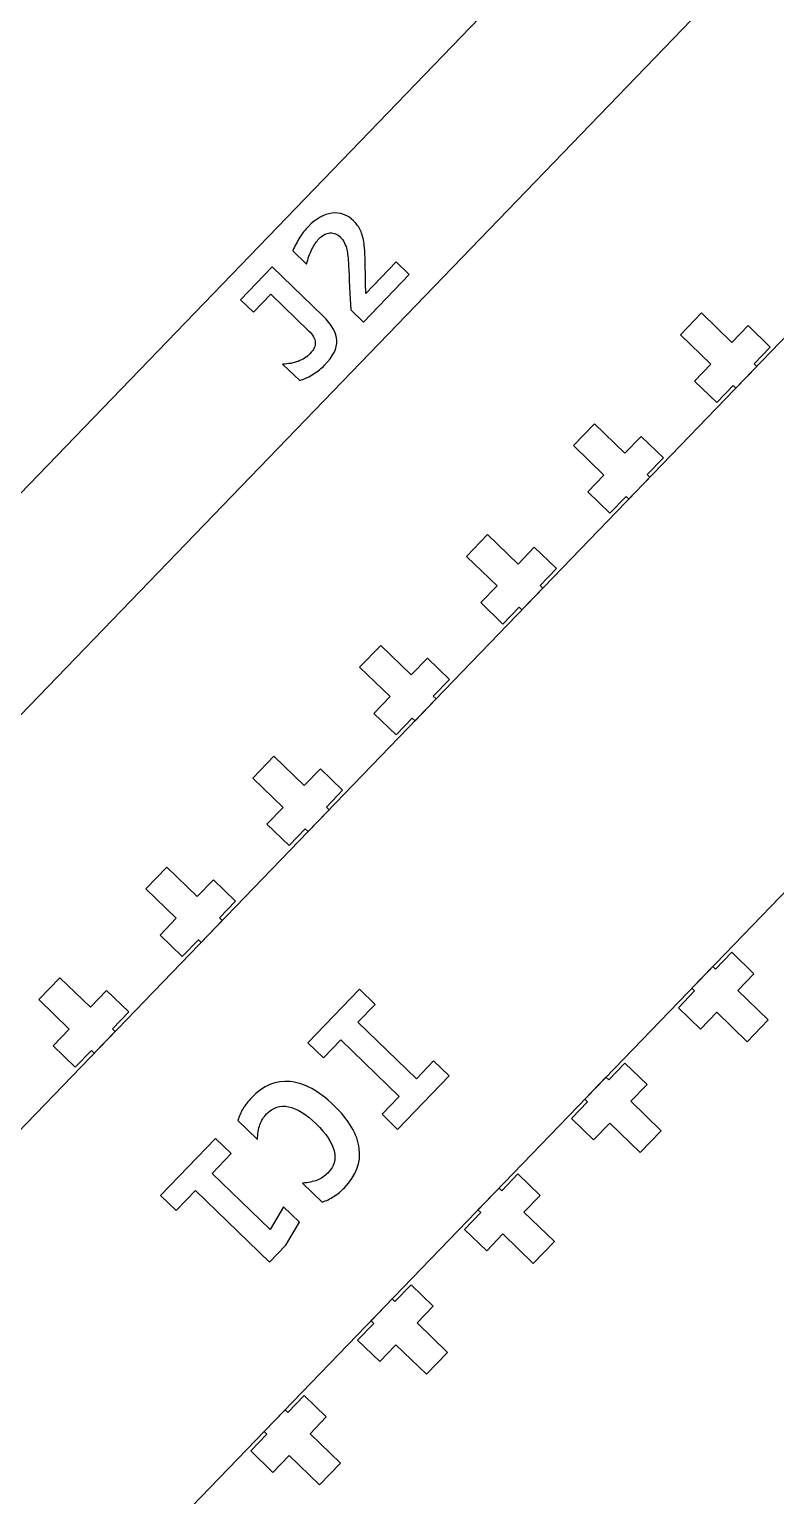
# Model space of a CAD drawing. Header units: centimetres. Extents: x -13.28 to -7.97, y -19.71 to -10.
# Drawn here: x -10.544 to -9.312, y -17.357 to -14.939 of the extents above; entities that cross this region are included whole.
import ezdxf

# ---------------------------------------------------------------- set-up
doc = ezdxf.new("R2010")
doc.units = ezdxf.units.CM
doc.header["$MEASUREMENT"] = 0
doc.layers.add('Layer 1', color=7, linetype='Continuous')

msp = doc.modelspace()

# ---------------------------------------------------------------- linework, layer by layer
at = {"layer": 'Layer 1', "color": 250, "lineweight": 53}
msp.add_open_spline([(-7.98516, -18.67627), (-7.98558, -18.14512), (-8.54242, -17.47947), (-9.25899, -17.74809), (-9.25899, -17.74809), (-9.33974, -17.74752), (-9.32433, -17.67658), (-9.29427, -17.64486), (-9.29427, -17.64486), (-8.42541, -16.74059), (-7.97135, -15.35802), (-7.98776, -14.15099), (-7.98776, -14.15099), (-8.21184, -14.17868), (-8.42831, -14.21438), (-8.63669, -14.25682), (-8.63669, -14.25682), (-8.67638, -14.26289), (-8.71688, -14.23848), (-8.68601, -14.18337), (-8.68601, -14.18337), (-8.5854, -14.05164), (-8.52574, -13.88669), (-8.52574, -13.70822), (-8.52574, -13.70822), (-8.52574, -13.57853), (-8.55718, -13.45672), (-8.61313, -13.34923), (-8.61313, -13.34923), (-8.64537, -13.2889), (-8.60484, -13.25401), (-8.56903, -13.24258), (-8.56903, -13.24258), (-8.25192, -13.14282), (-8.02222, -12.84641), (-8.02222, -12.49653), (-8.02222, -12.49653), (-8.02222, -12.14954), (-8.24821, -11.85574), (-8.56102, -11.7539), (-8.56102, -11.7539), (-8.60304, -11.74053), (-8.63764, -11.69188), (-8.60872, -11.63663), (-8.60872, -11.63663), (-8.55566, -11.53119), (-8.52574, -11.41269), (-8.52574, -11.28647), (-8.52574, -11.28647), (-8.52574, -10.85484), (-8.87549, -10.50334), (-9.30708, -10.50334), (-9.30708, -10.50334), (-9.32637, -10.50609), (-9.35491, -10.47712), (-9.33272, -10.43359), (-9.33272, -10.43359), (-9.31769, -10.39708), (-9.30887, -10.35711), (-9.30887, -10.31534), (-9.30887, -10.31534), (-9.30887, -10.14174), (-9.45097, -10.00144), (-9.62458, -10.00144), (-9.62458, -10.00144), (-9.74985, -10.00144), (-9.8572, -10.0746), (-9.90778, -10.18044), (-9.90778, -10.18044), (-9.92168, -10.21311), (-9.96716, -10.22842), (-10.00219, -10.19727), (-10.00219, -10.19727), (-10.13984, -10.07545), (-10.3205, -10.00144), (-10.51894, -10.00144), (-10.51894, -10.00144), (-10.88149, -10.00144), (-11.18562, -10.24715), (-11.27381, -10.58172), (-11.27381, -10.58172), (-11.28305, -10.60723), (-11.29519, -10.62928), (-11.34356, -10.60638), (-11.34356, -10.60638), (-11.45764, -10.54094), (-11.58884, -10.50334), (-11.72981, -10.50334), (-11.72981, -10.50334), (-12.16144, -10.50334), (-12.51213, -10.85484), (-12.51213, -11.28647), (-12.51213, -11.28647), (-12.51213, -11.41326), (-12.48278, -11.53256), (-12.42916, -11.63826), (-12.42916, -11.63826), (-12.39928, -11.69368), (-12.41141, -11.72797), (-12.4566, -11.74769), (-12.4566, -11.74769), (-12.77933, -11.84361), (-13.01484, -12.14238), (-13.01484, -12.49653), (-13.01484, -12.49653), (-13.01484, -12.8504), (-12.78017, -13.15079), (-12.45742, -13.24699), (-12.45742, -13.24699), (-12.41417, -13.26103), (-12.39388, -13.28587), (-12.41431, -13.32997), (-12.41431, -13.32997), (-12.47657, -13.44212), (-12.51213, -13.57056), (-12.51213, -13.70822), (-12.51213, -13.70822), (-12.51213, -13.93353), (-12.41621, -14.13705), (-12.26339, -14.27996), (-12.26339, -14.27996), (-12.22081, -14.31799), (-12.2218, -14.39077), (-12.23735, -14.41363), (-12.23735, -14.41363), (-13.28288, -16.47435), (-13.077, -17.4974), (-12.50388, -18.36118), (-12.50388, -18.36118), (-12.48648, -18.38171), (-12.45495, -18.50917), (-12.58255, -18.45502), (-12.58255, -18.45502), (-12.74006, -18.3966), (-13.06102, -18.34079), (-13.00299, -19.02733), (-13.00299, -19.02733), (-12.97558, -19.35213), (-12.77135, -19.30817), (-12.58008, -19.25924), (-12.58008, -19.25924), (-12.54547, -19.24284), (-12.48581, -19.31354), (-12.52233, -19.34934), (-12.52233, -19.34934), (-12.60241, -19.47793), (-12.87743, -19.49628), (-12.95462, -19.52961), (-12.95462, -19.52961), (-13.03177, -19.56281), (-13.00673, -19.6987), (-12.80966, -19.69856), (-12.80966, -19.69856), (-12.80966, -19.69856), (-9.46597, -19.6969), (-9.46597, -19.6969), (-9.46597, -19.6969), (-8.56328, -19.71164), (-7.98337, -19.45642), (-7.98516, -18.67805)], degree=3, knots=[0, 0, 0, 0, 0.025, 0.025, 0.025, 0.025, 0.05, 0.05, 0.05, 0.05, 0.075, 0.075, 0.075, 0.075, 0.1, 0.1, 0.1, 0.1, 0.125, 0.125, 0.125, 0.125, 0.15, 0.15, 0.15, 0.15, 0.175, 0.175, 0.175, 0.175, 0.2, 0.2, 0.2, 0.2, 0.225, 0.225, 0.225, 0.225, 0.25, 0.25, 0.25, 0.25, 0.275, 0.275, 0.275, 0.275, 0.3, 0.3, 0.3, 0.3, 0.325, 0.325, 0.325, 0.325, 0.35, 0.35, 0.35, 0.35, 0.375, 0.375, 0.375, 0.375, 0.4, 0.4, 0.4, 0.4, 0.425, 0.425, 0.425, 0.425, 0.45, 0.45, 0.45, 0.45, 0.475, 0.475, 0.475, 0.475, 0.5, 0.5, 0.5, 0.5, 0.525, 0.525, 0.525, 0.525, 0.55, 0.55, 0.55, 0.55, 0.575, 0.575, 0.575, 0.575, 0.6, 0.6, 0.6, 0.6, 0.625, 0.625, 0.625, 0.625, 0.65, 0.65, 0.65, 0.65, 0.675, 0.675, 0.675, 0.675, 0.7, 0.7, 0.7, 0.7, 0.725, 0.725, 0.725, 0.725, 0.75, 0.75, 0.75, 0.75, 0.775, 0.775, 0.775, 0.775, 0.8, 0.8, 0.8, 0.8, 0.825, 0.825, 0.825, 0.825, 0.85, 0.85, 0.85, 0.85, 0.875, 0.875, 0.875, 0.875, 0.9, 0.9, 0.9, 0.9, 0.925, 0.925, 0.925, 0.925, 0.95, 0.95, 0.95, 0.95, 0.975, 0.975, 0.975, 0.975, 1, 1, 1, 1], dxfattribs=at)
at = {"layer": 'Layer 1', "color": 7, "lineweight": 35}
msp.add_open_spline([(-10.86298, -16.01945), (-10.86298, -16.01945), (-9.45143, -14.55775), (-9.45143, -14.55775), (-9.45143, -14.55775), (-9.45143, -14.55775), (-9.26872, -14.73419), (-9.26872, -14.73419), (-9.26872, -14.73419), (-9.26872, -14.73419), (-10.68027, -16.19589), (-10.68027, -16.19589), (-10.68027, -16.19589), (-10.68027, -16.19589), (-10.86298, -16.01945), (-10.86298, -16.01945)], degree=3, knots=[0, 0, 0, 0, 0.25, 0.25, 0.25, 0.25, 0.5, 0.5, 0.5, 0.5, 0.75, 0.75, 0.75, 0.75, 1, 1, 1, 1], dxfattribs=at)
at = {"layer": 'Layer 1', "color": 250}
for points, knots in [([(-9.9883, -15.37457), (-9.9883, -15.37457), (-9.93806, -15.32254), (-9.93806, -15.32254), (-9.93806, -15.32254), (-9.93806, -15.32254), (-9.91654, -15.34332), (-9.91654, -15.34332), (-9.91654, -15.34332), (-9.91654, -15.34332), (-9.99224, -15.42171), (-9.99224, -15.42171), (-9.99224, -15.42171), (-9.99224, -15.42171), (-10.01311, -15.40156), (-10.01311, -15.40156), (-10.01311, -15.40156), (-10.01311, -15.40156), (-10.01436, -15.37478), (-10.01436, -15.37478), (-10.01436, -15.37478), (-10.01591, -15.34294), (-10.01697, -15.32347), (-10.0176, -15.31637), (-10.0176, -15.31637), (-10.01836, -15.30767), (-10.01968, -15.30062), (-10.0216, -15.29527), (-10.0216, -15.29527), (-10.0235, -15.28989), (-10.02624, -15.2855), (-10.02982, -15.28203), (-10.02982, -15.28203), (-10.03533, -15.27672), (-10.04121, -15.27427), (-10.04741, -15.27471), (-10.04741, -15.27471), (-10.05365, -15.27512), (-10.05973, -15.27842), (-10.06562, -15.28452), (-10.06562, -15.28452), (-10.06984, -15.28889), (-10.07368, -15.29462), (-10.0772, -15.30171), (-10.0772, -15.30171), (-10.0807, -15.30885), (-10.08364, -15.31692), (-10.08604, -15.32601), (-10.08604, -15.32601), (-10.08604, -15.32601), (-10.10879, -15.30403), (-10.10879, -15.30403), (-10.10879, -15.30403), (-10.10524, -15.29606), (-10.10132, -15.28873), (-10.09697, -15.28196), (-10.09697, -15.28196), (-10.09265, -15.27522), (-10.08798, -15.26925), (-10.08299, -15.26409), (-10.08299, -15.26409), (-10.07037, -15.25102), (-10.05739, -15.24368), (-10.04409, -15.24212), (-10.04409, -15.24212), (-10.0308, -15.2405), (-10.01887, -15.24482), (-10.00834, -15.25499), (-10.00834, -15.25499), (-10.00348, -15.25968), (-9.99974, -15.26488), (-9.99705, -15.27058), (-9.99705, -15.27058), (-9.99437, -15.27634), (-9.99236, -15.28369), (-9.99103, -15.29265), (-9.99103, -15.29265), (-9.99008, -15.29918), (-9.98938, -15.31536), (-9.98893, -15.34116), (-9.98893, -15.34116), (-9.98872, -15.35512), (-9.98847, -15.36628), (-9.9883, -15.37457)], [0, 0, 0, 0, 0.047619, 0.047619, 0.047619, 0.047619, 0.0952381, 0.0952381, 0.0952381, 0.0952381, 0.1428571, 0.1428571, 0.1428571, 0.1428571, 0.1904762, 0.1904762, 0.1904762, 0.1904762, 0.2380952, 0.2380952, 0.2380952, 0.2380952, 0.2857143, 0.2857143, 0.2857143, 0.2857143, 0.3333333, 0.3333333, 0.3333333, 0.3333333, 0.3809524, 0.3809524, 0.3809524, 0.3809524, 0.4285714, 0.4285714, 0.4285714, 0.4285714, 0.4761905, 0.4761905, 0.4761905, 0.4761905, 0.5238095, 0.5238095, 0.5238095, 0.5238095, 0.5714286, 0.5714286, 0.5714286, 0.5714286, 0.6190476, 0.6190476, 0.6190476, 0.6190476, 0.6666667, 0.6666667, 0.6666667, 0.6666667, 0.7142857, 0.7142857, 0.7142857, 0.7142857, 0.7619048, 0.7619048, 0.7619048, 0.7619048, 0.8095238, 0.8095238, 0.8095238, 0.8095238, 0.8571429, 0.8571429, 0.8571429, 0.8571429, 0.9047619, 0.9047619, 0.9047619, 0.9047619, 0.952381, 0.952381, 0.952381, 0.952381, 1, 1, 1, 1]), ([(-10.09734, -15.51827), (-10.09734, -15.51827), (-10.12562, -15.49096), (-10.12562, -15.49096), (-10.12562, -15.49096), (-10.11619, -15.49091), (-10.10761, -15.48942), (-10.09986, -15.48648), (-10.09986, -15.48648), (-10.09214, -15.48357), (-10.08563, -15.47938), (-10.08035, -15.4739), (-10.08035, -15.4739), (-10.07418, -15.46752), (-10.07127, -15.46128), (-10.07156, -15.45521), (-10.07156, -15.45521), (-10.0719, -15.44916), (-10.07556, -15.44273), (-10.08259, -15.43594), (-10.08259, -15.43594), (-10.08259, -15.43594), (-10.14492, -15.37574), (-10.14492, -15.37574), (-10.14492, -15.37574), (-10.14492, -15.37574), (-10.17377, -15.40562), (-10.17377, -15.40562), (-10.17377, -15.40562), (-10.17377, -15.40562), (-10.19528, -15.38485), (-10.19528, -15.38485), (-10.19528, -15.38485), (-10.19528, -15.38485), (-10.14288, -15.33058), (-10.14288, -15.33058), (-10.14288, -15.33058), (-10.14288, -15.33058), (-10.05903, -15.41155), (-10.05903, -15.41155), (-10.05903, -15.41155), (-10.04395, -15.42611), (-10.03626, -15.43966), (-10.03584, -15.45223), (-10.03584, -15.45223), (-10.03548, -15.46479), (-10.0423, -15.47835), (-10.05631, -15.49286), (-10.05631, -15.49286), (-10.06135, -15.49808), (-10.06735, -15.50287), (-10.0743, -15.50718), (-10.0743, -15.50718), (-10.08125, -15.5115), (-10.08892, -15.51521), (-10.09734, -15.51827)], [0, 0, 0, 0, 0.0714286, 0.0714286, 0.0714286, 0.0714286, 0.1428571, 0.1428571, 0.1428571, 0.1428571, 0.2142857, 0.2142857, 0.2142857, 0.2142857, 0.2857143, 0.2857143, 0.2857143, 0.2857143, 0.3571429, 0.3571429, 0.3571429, 0.3571429, 0.4285714, 0.4285714, 0.4285714, 0.4285714, 0.5, 0.5, 0.5, 0.5, 0.5714286, 0.5714286, 0.5714286, 0.5714286, 0.6428571, 0.6428571, 0.6428571, 0.6428571, 0.7142857, 0.7142857, 0.7142857, 0.7142857, 0.7857143, 0.7857143, 0.7857143, 0.7857143, 0.8571429, 0.8571429, 0.8571429, 0.8571429, 0.9285714, 0.9285714, 0.9285714, 0.9285714, 1, 1, 1, 1]), ([(-9.87644, -16.63989), (-9.87644, -16.63989), (-9.85066, -16.66478), (-9.85066, -16.66478), (-9.85066, -16.66478), (-9.85066, -16.66478), (-9.93573, -16.75288), (-9.93573, -16.75288), (-9.93573, -16.75288), (-9.93573, -16.75288), (-9.96151, -16.72799), (-9.96151, -16.72799), (-9.96151, -16.72799), (-9.96151, -16.72799), (-9.93309, -16.69855), (-9.93309, -16.69855), (-9.93309, -16.69855), (-9.93309, -16.69855), (-10.02952, -16.60543), (-10.02952, -16.60543), (-10.02952, -16.60543), (-10.02952, -16.60543), (-10.05794, -16.63487), (-10.05794, -16.63487), (-10.05794, -16.63487), (-10.05794, -16.63487), (-10.08372, -16.60997), (-10.08372, -16.60997), (-10.08372, -16.60997), (-10.08372, -16.60997), (-9.99865, -16.52187), (-9.99865, -16.52187), (-9.99865, -16.52187), (-9.99865, -16.52187), (-9.97287, -16.54677), (-9.97287, -16.54677), (-9.97287, -16.54677), (-9.97287, -16.54677), (-10.00129, -16.5762), (-10.00129, -16.5762), (-10.00129, -16.5762), (-10.00129, -16.5762), (-9.90486, -16.66932), (-9.90486, -16.66932), (-9.90486, -16.66932), (-9.90486, -16.66932), (-9.87644, -16.63989), (-9.87644, -16.63989)], [0, 0, 0, 0, 0.0833333, 0.0833333, 0.0833333, 0.0833333, 0.1666667, 0.1666667, 0.1666667, 0.1666667, 0.25, 0.25, 0.25, 0.25, 0.3333333, 0.3333333, 0.3333333, 0.3333333, 0.4166667, 0.4166667, 0.4166667, 0.4166667, 0.5, 0.5, 0.5, 0.5, 0.5833333, 0.5833333, 0.5833333, 0.5833333, 0.6666667, 0.6666667, 0.6666667, 0.6666667, 0.75, 0.75, 0.75, 0.75, 0.8333333, 0.8333333, 0.8333333, 0.8333333, 0.9166667, 0.9166667, 0.9166667, 0.9166667, 1, 1, 1, 1]), ([(-10.19941, -16.7383), (-10.19731, -16.73137), (-10.19442, -16.7248), (-10.19068, -16.71855), (-10.19068, -16.71855), (-10.18695, -16.71233), (-10.1824, -16.7064), (-10.17698, -16.70078), (-10.17698, -16.70078), (-10.1577, -16.68082), (-10.1364, -16.6719), (-10.11312, -16.67412), (-10.11312, -16.67412), (-10.08979, -16.67631), (-10.06574, -16.6894), (-10.04088, -16.71341), (-10.04088, -16.71341), (-10.01597, -16.73746), (-10.00202, -16.76106), (-9.99902, -16.7843), (-9.99902, -16.7843), (-9.99599, -16.80749), (-10.00416, -16.82909), (-10.02344, -16.84905), (-10.02344, -16.84905), (-10.02886, -16.85467), (-10.03467, -16.85946), (-10.04082, -16.86346), (-10.04082, -16.86346), (-10.047, -16.8675), (-10.05344, -16.87056), (-10.06015, -16.87278), (-10.06015, -16.87278), (-10.06015, -16.87278), (-10.09267, -16.84138), (-10.09267, -16.84138), (-10.09267, -16.84138), (-10.08319, -16.84085), (-10.07507, -16.83921), (-10.06836, -16.8366), (-10.06836, -16.8366), (-10.06166, -16.83392), (-10.05587, -16.83009), (-10.051, -16.82505), (-10.051, -16.82505), (-10.04068, -16.81436), (-10.03713, -16.80216), (-10.04036, -16.78851), (-10.04036, -16.78851), (-10.04359, -16.77486), (-10.05354, -16.75997), (-10.07025, -16.74383), (-10.07025, -16.74383), (-10.08693, -16.72772), (-10.10213, -16.71833), (-10.11589, -16.71558), (-10.11589, -16.71558), (-10.12963, -16.71283), (-10.14171, -16.7168), (-10.15203, -16.72749), (-10.15203, -16.72749), (-10.1569, -16.73253), (-10.16052, -16.73846), (-10.16296, -16.74524), (-10.16296, -16.74524), (-10.16534, -16.75204), (-10.1667, -16.76021), (-10.16689, -16.7697), (-10.16689, -16.7697), (-10.16689, -16.7697), (-10.19941, -16.7383), (-10.19941, -16.7383)], [0, 0, 0, 0, 0.0555556, 0.0555556, 0.0555556, 0.0555556, 0.1111111, 0.1111111, 0.1111111, 0.1111111, 0.1666667, 0.1666667, 0.1666667, 0.1666667, 0.2222222, 0.2222222, 0.2222222, 0.2222222, 0.2777778, 0.2777778, 0.2777778, 0.2777778, 0.3333333, 0.3333333, 0.3333333, 0.3333333, 0.3888889, 0.3888889, 0.3888889, 0.3888889, 0.4444444, 0.4444444, 0.4444444, 0.4444444, 0.5, 0.5, 0.5, 0.5, 0.5555556, 0.5555556, 0.5555556, 0.5555556, 0.6111111, 0.6111111, 0.6111111, 0.6111111, 0.6666667, 0.6666667, 0.6666667, 0.6666667, 0.7222222, 0.7222222, 0.7222222, 0.7222222, 0.7777778, 0.7777778, 0.7777778, 0.7777778, 0.8333333, 0.8333333, 0.8333333, 0.8333333, 0.8888889, 0.8888889, 0.8888889, 0.8888889, 0.9444444, 0.9444444, 0.9444444, 0.9444444, 1, 1, 1, 1]), ([(-10.21043, -16.79278), (-10.21043, -16.79278), (-10.24203, -16.82549), (-10.24203, -16.82549), (-10.24203, -16.82549), (-10.24203, -16.82549), (-10.14597, -16.91825), (-10.14597, -16.91825), (-10.14597, -16.91825), (-10.14597, -16.91825), (-10.12414, -16.88054), (-10.12414, -16.88054), (-10.12414, -16.88054), (-10.12414, -16.88054), (-10.09778, -16.906), (-10.09778, -16.906), (-10.09778, -16.906), (-10.09778, -16.906), (-10.12001, -16.94371), (-10.12001, -16.94371), (-10.12001, -16.94371), (-10.12001, -16.94371), (-10.1473, -16.97197), (-10.1473, -16.97197), (-10.1473, -16.97197), (-10.1473, -16.97197), (-10.26951, -16.85395), (-10.26951, -16.85395), (-10.26951, -16.85395), (-10.26951, -16.85395), (-10.3011, -16.88667), (-10.3011, -16.88667), (-10.3011, -16.88667), (-10.3011, -16.88667), (-10.32688, -16.86177), (-10.32688, -16.86177), (-10.32688, -16.86177), (-10.32688, -16.86177), (-10.23621, -16.76788), (-10.23621, -16.76788), (-10.23621, -16.76788), (-10.23621, -16.76788), (-10.21043, -16.79278), (-10.21043, -16.79278)], [0, 0, 0, 0, 0.0909091, 0.0909091, 0.0909091, 0.0909091, 0.1818182, 0.1818182, 0.1818182, 0.1818182, 0.2727273, 0.2727273, 0.2727273, 0.2727273, 0.3636364, 0.3636364, 0.3636364, 0.3636364, 0.4545455, 0.4545455, 0.4545455, 0.4545455, 0.5454545, 0.5454545, 0.5454545, 0.5454545, 0.6363636, 0.6363636, 0.6363636, 0.6363636, 0.7272727, 0.7272727, 0.7272727, 0.7272727, 0.8181818, 0.8181818, 0.8181818, 0.8181818, 0.9090909, 0.9090909, 0.9090909, 0.9090909, 1, 1, 1, 1])]:
    msp.add_open_spline(points, degree=3, knots=knots, dxfattribs=at)
at = {"layer": 'Layer 1', "color": 7, "lineweight": 25}
for points, knots in [([(-9.13981, -15.28458), (-9.13981, -15.28458), (-8.68304, -15.72568), (-8.68304, -15.72568), (-8.68304, -15.72568), (-8.68304, -15.72568), (-11.065, -18.19228), (-11.065, -18.19228), (-11.065, -18.19228), (-11.065, -18.19228), (-11.52178, -17.75118), (-11.52178, -17.75118), (-11.52178, -17.75118), (-11.52178, -17.75118), (-9.13981, -15.28458), (-9.13981, -15.28458)], [0, 0, 0, 0, 0.25, 0.25, 0.25, 0.25, 0.5, 0.5, 0.5, 0.5, 0.75, 0.75, 0.75, 0.75, 1, 1, 1, 1]), ([(-9.40904, -15.55424), (-9.40904, -15.55424), (-9.44558, -15.51895), (-9.44558, -15.51895), (-9.44558, -15.51895), (-9.44558, -15.51895), (-9.41884, -15.49125), (-9.41884, -15.49125), (-9.41884, -15.49125), (-9.41884, -15.49125), (-9.46909, -15.44273), (-9.46909, -15.44273), (-9.46909, -15.44273), (-9.46909, -15.44273), (-9.43435, -15.40676), (-9.43435, -15.40676), (-9.43435, -15.40676), (-9.43435, -15.40676), (-9.38411, -15.45529), (-9.38411, -15.45529), (-9.38411, -15.45529), (-9.38411, -15.45529), (-9.35736, -15.42759), (-9.35736, -15.42759), (-9.35736, -15.42759), (-9.35736, -15.42759), (-9.32082, -15.46288), (-9.32082, -15.46288), (-9.32082, -15.46288), (-9.32082, -15.46288), (-9.34756, -15.49057), (-9.34756, -15.49057), (-9.34756, -15.49057), (-9.34756, -15.49057), (-9.343, -15.49498), (-9.343, -15.49498), (-9.343, -15.49498), (-9.343, -15.49498), (-9.37773, -15.53095), (-9.37773, -15.53095), (-9.37773, -15.53095), (-9.37773, -15.53095), (-9.3823, -15.52654), (-9.3823, -15.52654), (-9.3823, -15.52654), (-9.3823, -15.52654), (-9.40904, -15.55424), (-9.40904, -15.55424)], [0, 0, 0, 0, 0.0833333, 0.0833333, 0.0833333, 0.0833333, 0.1666667, 0.1666667, 0.1666667, 0.1666667, 0.25, 0.25, 0.25, 0.25, 0.3333333, 0.3333333, 0.3333333, 0.3333333, 0.4166667, 0.4166667, 0.4166667, 0.4166667, 0.5, 0.5, 0.5, 0.5, 0.5833333, 0.5833333, 0.5833333, 0.5833333, 0.6666667, 0.6666667, 0.6666667, 0.6666667, 0.75, 0.75, 0.75, 0.75, 0.8333333, 0.8333333, 0.8333333, 0.8333333, 0.9166667, 0.9166667, 0.9166667, 0.9166667, 1, 1, 1, 1]), ([(-9.58548, -15.73695), (-9.58548, -15.73695), (-9.62203, -15.70166), (-9.62203, -15.70166), (-9.62203, -15.70166), (-9.62203, -15.70166), (-9.59528, -15.67396), (-9.59528, -15.67396), (-9.59528, -15.67396), (-9.59528, -15.67396), (-9.64553, -15.62544), (-9.64553, -15.62544), (-9.64553, -15.62544), (-9.64553, -15.62544), (-9.6108, -15.58948), (-9.6108, -15.58948), (-9.6108, -15.58948), (-9.6108, -15.58948), (-9.56055, -15.638), (-9.56055, -15.638), (-9.56055, -15.638), (-9.56055, -15.638), (-9.53381, -15.6103), (-9.53381, -15.6103), (-9.53381, -15.6103), (-9.53381, -15.6103), (-9.49726, -15.64559), (-9.49726, -15.64559), (-9.49726, -15.64559), (-9.49726, -15.64559), (-9.52401, -15.67329), (-9.52401, -15.67329), (-9.52401, -15.67329), (-9.52401, -15.67329), (-9.51944, -15.6777), (-9.51944, -15.6777), (-9.51944, -15.6777), (-9.51944, -15.6777), (-9.55417, -15.71366), (-9.55417, -15.71366), (-9.55417, -15.71366), (-9.55417, -15.71366), (-9.55874, -15.70925), (-9.55874, -15.70925), (-9.55874, -15.70925), (-9.55874, -15.70925), (-9.58548, -15.73695), (-9.58548, -15.73695)], [0, 0, 0, 0, 0.0833333, 0.0833333, 0.0833333, 0.0833333, 0.1666667, 0.1666667, 0.1666667, 0.1666667, 0.25, 0.25, 0.25, 0.25, 0.3333333, 0.3333333, 0.3333333, 0.3333333, 0.4166667, 0.4166667, 0.4166667, 0.4166667, 0.5, 0.5, 0.5, 0.5, 0.5833333, 0.5833333, 0.5833333, 0.5833333, 0.6666667, 0.6666667, 0.6666667, 0.6666667, 0.75, 0.75, 0.75, 0.75, 0.8333333, 0.8333333, 0.8333333, 0.8333333, 0.9166667, 0.9166667, 0.9166667, 0.9166667, 1, 1, 1, 1]), ([(-9.76193, -15.91966), (-9.76193, -15.91966), (-9.79847, -15.88437), (-9.79847, -15.88437), (-9.79847, -15.88437), (-9.79847, -15.88437), (-9.77173, -15.85668), (-9.77173, -15.85668), (-9.77173, -15.85668), (-9.77173, -15.85668), (-9.82197, -15.80815), (-9.82197, -15.80815), (-9.82197, -15.80815), (-9.82197, -15.80815), (-9.78724, -15.77219), (-9.78724, -15.77219), (-9.78724, -15.77219), (-9.78724, -15.77219), (-9.73699, -15.82071), (-9.73699, -15.82071), (-9.73699, -15.82071), (-9.73699, -15.82071), (-9.71025, -15.79302), (-9.71025, -15.79302), (-9.71025, -15.79302), (-9.71025, -15.79302), (-9.67371, -15.8283), (-9.67371, -15.8283), (-9.67371, -15.8283), (-9.67371, -15.8283), (-9.70045, -15.856), (-9.70045, -15.856), (-9.70045, -15.856), (-9.70045, -15.856), (-9.69588, -15.86041), (-9.69588, -15.86041), (-9.69588, -15.86041), (-9.69588, -15.86041), (-9.73062, -15.89638), (-9.73062, -15.89638), (-9.73062, -15.89638), (-9.73062, -15.89638), (-9.73518, -15.89197), (-9.73518, -15.89197), (-9.73518, -15.89197), (-9.73518, -15.89197), (-9.76193, -15.91966), (-9.76193, -15.91966)], [0, 0, 0, 0, 0.0833333, 0.0833333, 0.0833333, 0.0833333, 0.1666667, 0.1666667, 0.1666667, 0.1666667, 0.25, 0.25, 0.25, 0.25, 0.3333333, 0.3333333, 0.3333333, 0.3333333, 0.4166667, 0.4166667, 0.4166667, 0.4166667, 0.5, 0.5, 0.5, 0.5, 0.5833333, 0.5833333, 0.5833333, 0.5833333, 0.6666667, 0.6666667, 0.6666667, 0.6666667, 0.75, 0.75, 0.75, 0.75, 0.8333333, 0.8333333, 0.8333333, 0.8333333, 0.9166667, 0.9166667, 0.9166667, 0.9166667, 1, 1, 1, 1]), ([(-9.93837, -16.10237), (-9.93837, -16.10237), (-9.97491, -16.06708), (-9.97491, -16.06708), (-9.97491, -16.06708), (-9.97491, -16.06708), (-9.94817, -16.03939), (-9.94817, -16.03939), (-9.94817, -16.03939), (-9.94817, -16.03939), (-9.99841, -15.99087), (-9.99841, -15.99087), (-9.99841, -15.99087), (-9.99841, -15.99087), (-9.96368, -15.9549), (-9.96368, -15.9549), (-9.96368, -15.9549), (-9.96368, -15.9549), (-9.91344, -16.00342), (-9.91344, -16.00342), (-9.91344, -16.00342), (-9.91344, -16.00342), (-9.88669, -15.97573), (-9.88669, -15.97573), (-9.88669, -15.97573), (-9.88669, -15.97573), (-9.85015, -16.01102), (-9.85015, -16.01102), (-9.85015, -16.01102), (-9.85015, -16.01102), (-9.87689, -16.03871), (-9.87689, -16.03871), (-9.87689, -16.03871), (-9.87689, -16.03871), (-9.87233, -16.04312), (-9.87233, -16.04312), (-9.87233, -16.04312), (-9.87233, -16.04312), (-9.90706, -16.07909), (-9.90706, -16.07909), (-9.90706, -16.07909), (-9.90706, -16.07909), (-9.91163, -16.07468), (-9.91163, -16.07468), (-9.91163, -16.07468), (-9.91163, -16.07468), (-9.93837, -16.10237), (-9.93837, -16.10237)], [0, 0, 0, 0, 0.0833333, 0.0833333, 0.0833333, 0.0833333, 0.1666667, 0.1666667, 0.1666667, 0.1666667, 0.25, 0.25, 0.25, 0.25, 0.3333333, 0.3333333, 0.3333333, 0.3333333, 0.4166667, 0.4166667, 0.4166667, 0.4166667, 0.5, 0.5, 0.5, 0.5, 0.5833333, 0.5833333, 0.5833333, 0.5833333, 0.6666667, 0.6666667, 0.6666667, 0.6666667, 0.75, 0.75, 0.75, 0.75, 0.8333333, 0.8333333, 0.8333333, 0.8333333, 0.9166667, 0.9166667, 0.9166667, 0.9166667, 1, 1, 1, 1]), ([(-10.11481, -16.28508), (-10.11481, -16.28508), (-10.15136, -16.2498), (-10.15136, -16.2498), (-10.15136, -16.2498), (-10.15136, -16.2498), (-10.12461, -16.2221), (-10.12461, -16.2221), (-10.12461, -16.2221), (-10.12461, -16.2221), (-10.17486, -16.17358), (-10.17486, -16.17358), (-10.17486, -16.17358), (-10.17486, -16.17358), (-10.14013, -16.13761), (-10.14013, -16.13761), (-10.14013, -16.13761), (-10.14013, -16.13761), (-10.08988, -16.18613), (-10.08988, -16.18613), (-10.08988, -16.18613), (-10.08988, -16.18613), (-10.06314, -16.15844), (-10.06314, -16.15844), (-10.06314, -16.15844), (-10.06314, -16.15844), (-10.02659, -16.19373), (-10.02659, -16.19373), (-10.02659, -16.19373), (-10.02659, -16.19373), (-10.05334, -16.22142), (-10.05334, -16.22142), (-10.05334, -16.22142), (-10.05334, -16.22142), (-10.04877, -16.22583), (-10.04877, -16.22583), (-10.04877, -16.22583), (-10.04877, -16.22583), (-10.0835, -16.2618), (-10.0835, -16.2618), (-10.0835, -16.2618), (-10.0835, -16.2618), (-10.08807, -16.25739), (-10.08807, -16.25739), (-10.08807, -16.25739), (-10.08807, -16.25739), (-10.11481, -16.28508), (-10.11481, -16.28508)], [0, 0, 0, 0, 0.0833333, 0.0833333, 0.0833333, 0.0833333, 0.1666667, 0.1666667, 0.1666667, 0.1666667, 0.25, 0.25, 0.25, 0.25, 0.3333333, 0.3333333, 0.3333333, 0.3333333, 0.4166667, 0.4166667, 0.4166667, 0.4166667, 0.5, 0.5, 0.5, 0.5, 0.5833333, 0.5833333, 0.5833333, 0.5833333, 0.6666667, 0.6666667, 0.6666667, 0.6666667, 0.75, 0.75, 0.75, 0.75, 0.8333333, 0.8333333, 0.8333333, 0.8333333, 0.9166667, 0.9166667, 0.9166667, 0.9166667, 1, 1, 1, 1]), ([(-10.29126, -16.4678), (-10.29126, -16.4678), (-10.3278, -16.43251), (-10.3278, -16.43251), (-10.3278, -16.43251), (-10.3278, -16.43251), (-10.30106, -16.40481), (-10.30106, -16.40481), (-10.30106, -16.40481), (-10.30106, -16.40481), (-10.3513, -16.35629), (-10.3513, -16.35629), (-10.3513, -16.35629), (-10.3513, -16.35629), (-10.31657, -16.32032), (-10.31657, -16.32032), (-10.31657, -16.32032), (-10.31657, -16.32032), (-10.26632, -16.36885), (-10.26632, -16.36885), (-10.26632, -16.36885), (-10.26632, -16.36885), (-10.23958, -16.34115), (-10.23958, -16.34115), (-10.23958, -16.34115), (-10.23958, -16.34115), (-10.20304, -16.37644), (-10.20304, -16.37644), (-10.20304, -16.37644), (-10.20304, -16.37644), (-10.22978, -16.40414), (-10.22978, -16.40414), (-10.22978, -16.40414), (-10.22978, -16.40414), (-10.22521, -16.40855), (-10.22521, -16.40855), (-10.22521, -16.40855), (-10.22521, -16.40855), (-10.25995, -16.44451), (-10.25995, -16.44451), (-10.25995, -16.44451), (-10.25995, -16.44451), (-10.26451, -16.4401), (-10.26451, -16.4401), (-10.26451, -16.4401), (-10.26451, -16.4401), (-10.29126, -16.4678), (-10.29126, -16.4678)], [0, 0, 0, 0, 0.0833333, 0.0833333, 0.0833333, 0.0833333, 0.1666667, 0.1666667, 0.1666667, 0.1666667, 0.25, 0.25, 0.25, 0.25, 0.3333333, 0.3333333, 0.3333333, 0.3333333, 0.4166667, 0.4166667, 0.4166667, 0.4166667, 0.5, 0.5, 0.5, 0.5, 0.5833333, 0.5833333, 0.5833333, 0.5833333, 0.6666667, 0.6666667, 0.6666667, 0.6666667, 0.75, 0.75, 0.75, 0.75, 0.8333333, 0.8333333, 0.8333333, 0.8333333, 0.9166667, 0.9166667, 0.9166667, 0.9166667, 1, 1, 1, 1]), ([(-9.47245, -16.5523), (-9.47245, -16.5523), (-9.43591, -16.58759), (-9.43591, -16.58759), (-9.43591, -16.58759), (-9.43591, -16.58759), (-9.40917, -16.5599), (-9.40917, -16.5599), (-9.40917, -16.5599), (-9.40917, -16.5599), (-9.35892, -16.60842), (-9.35892, -16.60842), (-9.35892, -16.60842), (-9.35892, -16.60842), (-9.32419, -16.57245), (-9.32419, -16.57245), (-9.32419, -16.57245), (-9.32419, -16.57245), (-9.37443, -16.52393), (-9.37443, -16.52393), (-9.37443, -16.52393), (-9.37443, -16.52393), (-9.34769, -16.49623), (-9.34769, -16.49623), (-9.34769, -16.49623), (-9.34769, -16.49623), (-9.38423, -16.46095), (-9.38423, -16.46095), (-9.38423, -16.46095), (-9.38423, -16.46095), (-9.41098, -16.48864), (-9.41098, -16.48864), (-9.41098, -16.48864), (-9.41098, -16.48864), (-9.41555, -16.48423), (-9.41555, -16.48423), (-9.41555, -16.48423), (-9.41555, -16.48423), (-9.45028, -16.5202), (-9.45028, -16.5202), (-9.45028, -16.5202), (-9.45028, -16.5202), (-9.44571, -16.52461), (-9.44571, -16.52461), (-9.44571, -16.52461), (-9.44571, -16.52461), (-9.47245, -16.5523), (-9.47245, -16.5523)], [0, 0, 0, 0, 0.0833333, 0.0833333, 0.0833333, 0.0833333, 0.1666667, 0.1666667, 0.1666667, 0.1666667, 0.25, 0.25, 0.25, 0.25, 0.3333333, 0.3333333, 0.3333333, 0.3333333, 0.4166667, 0.4166667, 0.4166667, 0.4166667, 0.5, 0.5, 0.5, 0.5, 0.5833333, 0.5833333, 0.5833333, 0.5833333, 0.6666667, 0.6666667, 0.6666667, 0.6666667, 0.75, 0.75, 0.75, 0.75, 0.8333333, 0.8333333, 0.8333333, 0.8333333, 0.9166667, 0.9166667, 0.9166667, 0.9166667, 1, 1, 1, 1]), ([(-10.4677, -16.65051), (-10.4677, -16.65051), (-10.50424, -16.61522), (-10.50424, -16.61522), (-10.50424, -16.61522), (-10.50424, -16.61522), (-10.4775, -16.58753), (-10.4775, -16.58753), (-10.4775, -16.58753), (-10.4775, -16.58753), (-10.52774, -16.539), (-10.52774, -16.539), (-10.52774, -16.539), (-10.52774, -16.539), (-10.49301, -16.50304), (-10.49301, -16.50304), (-10.49301, -16.50304), (-10.49301, -16.50304), (-10.44277, -16.55156), (-10.44277, -16.55156), (-10.44277, -16.55156), (-10.44277, -16.55156), (-10.41602, -16.52386), (-10.41602, -16.52386), (-10.41602, -16.52386), (-10.41602, -16.52386), (-10.37948, -16.55915), (-10.37948, -16.55915), (-10.37948, -16.55915), (-10.37948, -16.55915), (-10.40622, -16.58685), (-10.40622, -16.58685), (-10.40622, -16.58685), (-10.40622, -16.58685), (-10.40166, -16.59126), (-10.40166, -16.59126), (-10.40166, -16.59126), (-10.40166, -16.59126), (-10.43639, -16.62723), (-10.43639, -16.62723), (-10.43639, -16.62723), (-10.43639, -16.62723), (-10.44096, -16.62281), (-10.44096, -16.62281), (-10.44096, -16.62281), (-10.44096, -16.62281), (-10.4677, -16.65051), (-10.4677, -16.65051)], [0, 0, 0, 0, 0.0833333, 0.0833333, 0.0833333, 0.0833333, 0.1666667, 0.1666667, 0.1666667, 0.1666667, 0.25, 0.25, 0.25, 0.25, 0.3333333, 0.3333333, 0.3333333, 0.3333333, 0.4166667, 0.4166667, 0.4166667, 0.4166667, 0.5, 0.5, 0.5, 0.5, 0.5833333, 0.5833333, 0.5833333, 0.5833333, 0.6666667, 0.6666667, 0.6666667, 0.6666667, 0.75, 0.75, 0.75, 0.75, 0.8333333, 0.8333333, 0.8333333, 0.8333333, 0.9166667, 0.9166667, 0.9166667, 0.9166667, 1, 1, 1, 1]), ([(-9.6489, -16.73501), (-9.6489, -16.73501), (-9.61236, -16.7703), (-9.61236, -16.7703), (-9.61236, -16.7703), (-9.61236, -16.7703), (-9.58561, -16.74261), (-9.58561, -16.74261), (-9.58561, -16.74261), (-9.58561, -16.74261), (-9.53537, -16.79113), (-9.53537, -16.79113), (-9.53537, -16.79113), (-9.53537, -16.79113), (-9.50063, -16.75516), (-9.50063, -16.75516), (-9.50063, -16.75516), (-9.50063, -16.75516), (-9.55088, -16.70664), (-9.55088, -16.70664), (-9.55088, -16.70664), (-9.55088, -16.70664), (-9.52413, -16.67895), (-9.52413, -16.67895), (-9.52413, -16.67895), (-9.52413, -16.67895), (-9.56068, -16.64366), (-9.56068, -16.64366), (-9.56068, -16.64366), (-9.56068, -16.64366), (-9.58742, -16.67135), (-9.58742, -16.67135), (-9.58742, -16.67135), (-9.58742, -16.67135), (-9.59199, -16.66694), (-9.59199, -16.66694), (-9.59199, -16.66694), (-9.59199, -16.66694), (-9.62672, -16.70291), (-9.62672, -16.70291), (-9.62672, -16.70291), (-9.62672, -16.70291), (-9.62215, -16.70732), (-9.62215, -16.70732), (-9.62215, -16.70732), (-9.62215, -16.70732), (-9.6489, -16.73501), (-9.6489, -16.73501)], [0, 0, 0, 0, 0.0833333, 0.0833333, 0.0833333, 0.0833333, 0.1666667, 0.1666667, 0.1666667, 0.1666667, 0.25, 0.25, 0.25, 0.25, 0.3333333, 0.3333333, 0.3333333, 0.3333333, 0.4166667, 0.4166667, 0.4166667, 0.4166667, 0.5, 0.5, 0.5, 0.5, 0.5833333, 0.5833333, 0.5833333, 0.5833333, 0.6666667, 0.6666667, 0.6666667, 0.6666667, 0.75, 0.75, 0.75, 0.75, 0.8333333, 0.8333333, 0.8333333, 0.8333333, 0.9166667, 0.9166667, 0.9166667, 0.9166667, 1, 1, 1, 1]), ([(-9.82534, -16.91773), (-9.82534, -16.91773), (-9.7888, -16.95302), (-9.7888, -16.95302), (-9.7888, -16.95302), (-9.7888, -16.95302), (-9.76205, -16.92532), (-9.76205, -16.92532), (-9.76205, -16.92532), (-9.76205, -16.92532), (-9.71181, -16.97384), (-9.71181, -16.97384), (-9.71181, -16.97384), (-9.71181, -16.97384), (-9.67708, -16.93788), (-9.67708, -16.93788), (-9.67708, -16.93788), (-9.67708, -16.93788), (-9.72732, -16.88935), (-9.72732, -16.88935), (-9.72732, -16.88935), (-9.72732, -16.88935), (-9.70058, -16.86166), (-9.70058, -16.86166), (-9.70058, -16.86166), (-9.70058, -16.86166), (-9.73712, -16.82637), (-9.73712, -16.82637), (-9.73712, -16.82637), (-9.73712, -16.82637), (-9.76386, -16.85407), (-9.76386, -16.85407), (-9.76386, -16.85407), (-9.76386, -16.85407), (-9.76843, -16.84965), (-9.76843, -16.84965), (-9.76843, -16.84965), (-9.76843, -16.84965), (-9.80316, -16.88562), (-9.80316, -16.88562), (-9.80316, -16.88562), (-9.80316, -16.88562), (-9.7986, -16.89003), (-9.7986, -16.89003), (-9.7986, -16.89003), (-9.7986, -16.89003), (-9.82534, -16.91773), (-9.82534, -16.91773)], [0, 0, 0, 0, 0.0833333, 0.0833333, 0.0833333, 0.0833333, 0.1666667, 0.1666667, 0.1666667, 0.1666667, 0.25, 0.25, 0.25, 0.25, 0.3333333, 0.3333333, 0.3333333, 0.3333333, 0.4166667, 0.4166667, 0.4166667, 0.4166667, 0.5, 0.5, 0.5, 0.5, 0.5833333, 0.5833333, 0.5833333, 0.5833333, 0.6666667, 0.6666667, 0.6666667, 0.6666667, 0.75, 0.75, 0.75, 0.75, 0.8333333, 0.8333333, 0.8333333, 0.8333333, 0.9166667, 0.9166667, 0.9166667, 0.9166667, 1, 1, 1, 1]), ([(-10.00178, -17.10044), (-10.00178, -17.10044), (-9.96524, -17.13573), (-9.96524, -17.13573), (-9.96524, -17.13573), (-9.96524, -17.13573), (-9.9385, -17.10803), (-9.9385, -17.10803), (-9.9385, -17.10803), (-9.9385, -17.10803), (-9.88825, -17.15656), (-9.88825, -17.15656), (-9.88825, -17.15656), (-9.88825, -17.15656), (-9.85352, -17.12059), (-9.85352, -17.12059), (-9.85352, -17.12059), (-9.85352, -17.12059), (-9.90376, -17.07207), (-9.90376, -17.07207), (-9.90376, -17.07207), (-9.90376, -17.07207), (-9.87702, -17.04437), (-9.87702, -17.04437), (-9.87702, -17.04437), (-9.87702, -17.04437), (-9.91356, -17.00908), (-9.91356, -17.00908), (-9.91356, -17.00908), (-9.91356, -17.00908), (-9.94031, -17.03678), (-9.94031, -17.03678), (-9.94031, -17.03678), (-9.94031, -17.03678), (-9.94487, -17.03237), (-9.94487, -17.03237), (-9.94487, -17.03237), (-9.94487, -17.03237), (-9.97961, -17.06833), (-9.97961, -17.06833), (-9.97961, -17.06833), (-9.97961, -17.06833), (-9.97504, -17.07274), (-9.97504, -17.07274), (-9.97504, -17.07274), (-9.97504, -17.07274), (-10.00178, -17.10044), (-10.00178, -17.10044)], [0, 0, 0, 0, 0.0833333, 0.0833333, 0.0833333, 0.0833333, 0.1666667, 0.1666667, 0.1666667, 0.1666667, 0.25, 0.25, 0.25, 0.25, 0.3333333, 0.3333333, 0.3333333, 0.3333333, 0.4166667, 0.4166667, 0.4166667, 0.4166667, 0.5, 0.5, 0.5, 0.5, 0.5833333, 0.5833333, 0.5833333, 0.5833333, 0.6666667, 0.6666667, 0.6666667, 0.6666667, 0.75, 0.75, 0.75, 0.75, 0.8333333, 0.8333333, 0.8333333, 0.8333333, 0.9166667, 0.9166667, 0.9166667, 0.9166667, 1, 1, 1, 1]), ([(-10.17823, -17.28315), (-10.17823, -17.28315), (-10.14168, -17.31844), (-10.14168, -17.31844), (-10.14168, -17.31844), (-10.14168, -17.31844), (-10.11494, -17.29075), (-10.11494, -17.29075), (-10.11494, -17.29075), (-10.11494, -17.29075), (-10.06469, -17.33927), (-10.06469, -17.33927), (-10.06469, -17.33927), (-10.06469, -17.33927), (-10.02996, -17.3033), (-10.02996, -17.3033), (-10.02996, -17.3033), (-10.02996, -17.3033), (-10.08021, -17.25478), (-10.08021, -17.25478), (-10.08021, -17.25478), (-10.08021, -17.25478), (-10.05346, -17.22708), (-10.05346, -17.22708), (-10.05346, -17.22708), (-10.05346, -17.22708), (-10.09001, -17.1918), (-10.09001, -17.1918), (-10.09001, -17.1918), (-10.09001, -17.1918), (-10.11675, -17.21949), (-10.11675, -17.21949), (-10.11675, -17.21949), (-10.11675, -17.21949), (-10.12132, -17.21508), (-10.12132, -17.21508), (-10.12132, -17.21508), (-10.12132, -17.21508), (-10.15605, -17.25105), (-10.15605, -17.25105), (-10.15605, -17.25105), (-10.15605, -17.25105), (-10.15148, -17.25546), (-10.15148, -17.25546), (-10.15148, -17.25546), (-10.15148, -17.25546), (-10.17823, -17.28315), (-10.17823, -17.28315)], [0, 0, 0, 0, 0.0833333, 0.0833333, 0.0833333, 0.0833333, 0.1666667, 0.1666667, 0.1666667, 0.1666667, 0.25, 0.25, 0.25, 0.25, 0.3333333, 0.3333333, 0.3333333, 0.3333333, 0.4166667, 0.4166667, 0.4166667, 0.4166667, 0.5, 0.5, 0.5, 0.5, 0.5833333, 0.5833333, 0.5833333, 0.5833333, 0.6666667, 0.6666667, 0.6666667, 0.6666667, 0.75, 0.75, 0.75, 0.75, 0.8333333, 0.8333333, 0.8333333, 0.8333333, 0.9166667, 0.9166667, 0.9166667, 0.9166667, 1, 1, 1, 1])]:
    msp.add_open_spline(points, degree=3, knots=knots, dxfattribs=at)

doc.saveas('drawing.dxf')
